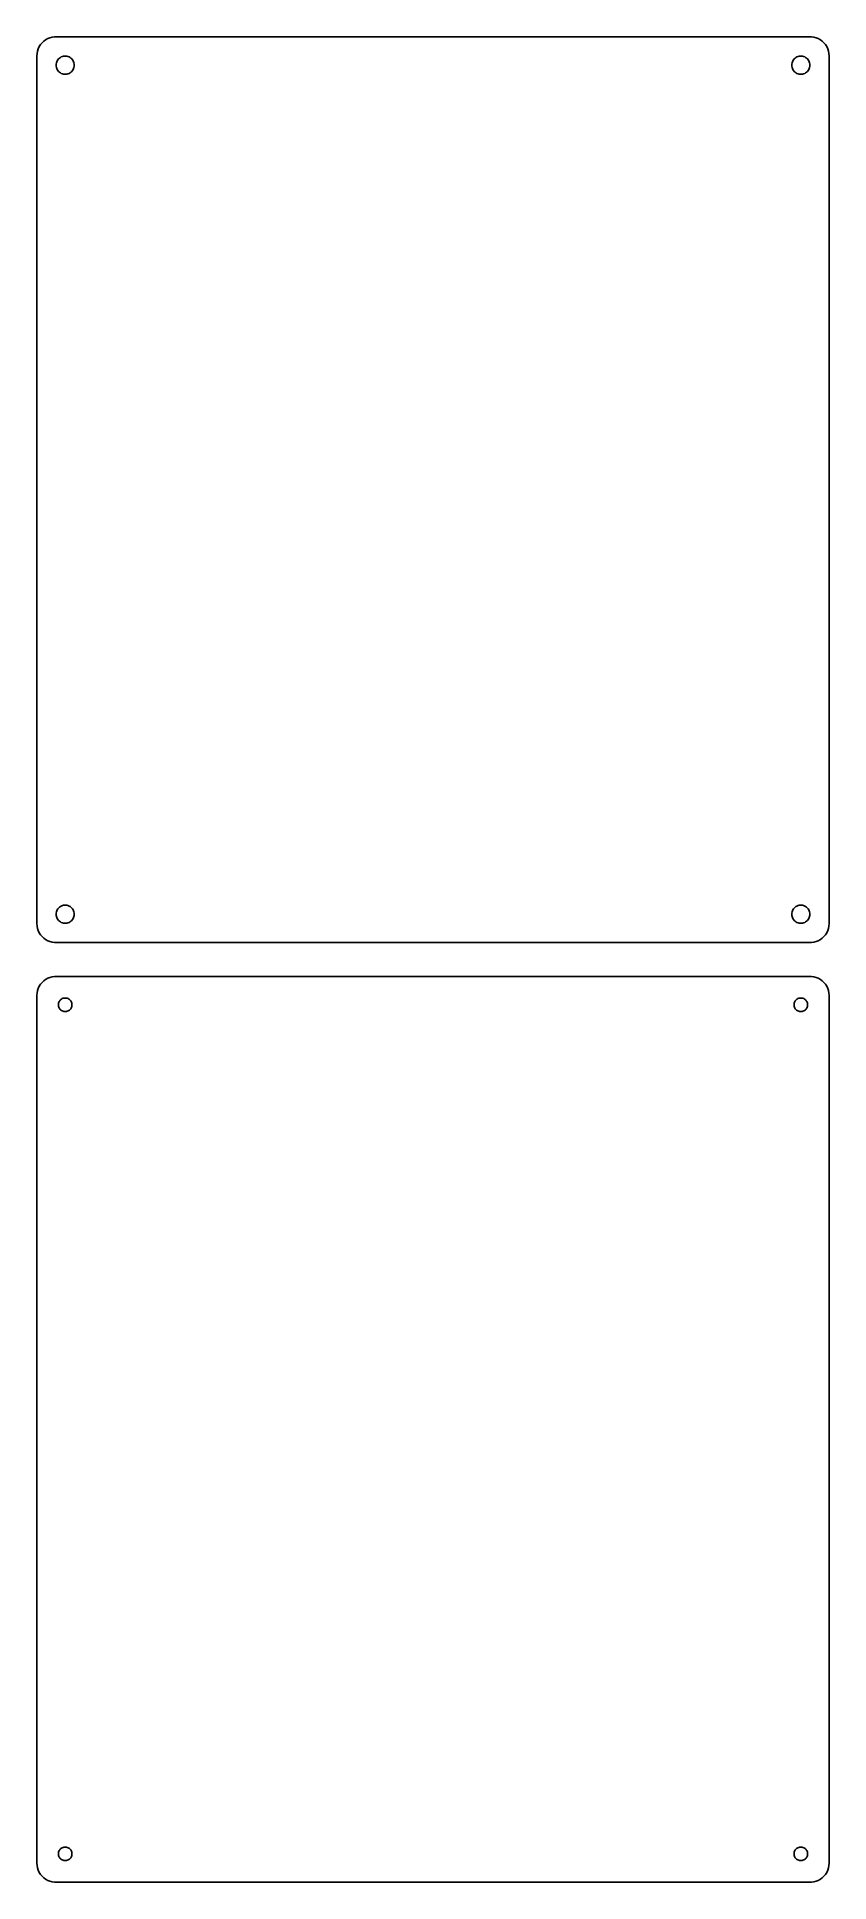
# Model space of a CAD drawing. Header units: metres. Extents: x -105 to 105, y 129 to 618.
import ezdxf

# ---------------------------------------------------------------- set-up
doc = ezdxf.new("R2010")
doc.units = ezdxf.units.M

msp = doc.modelspace()

# ---------------------------------------------------------------- linework, layer by layer
for p, q in [((-103.645, 616.423), (-104.045, 615.939)), ((-103.187, 616.853), (-103.645, 616.423)), ((-102.679, 617.222), (-103.187, 616.853)), ((-102.129, 617.524), (-102.679, 617.222)), ((-101.545, 617.755), (-102.129, 617.524)), ((-100.937, 617.911), (-101.545, 617.755)), ((-100.314, 617.99), (-100.937, 617.911)), ((100.314, 617.99), (-100.314, 617.99)), ((100.937, 617.911), (100.314, 617.99)), ((101.545, 617.755), (100.937, 617.911)), ((102.129, 617.524), (101.545, 617.755)), ((102.679, 617.222), (102.129, 617.524)), ((103.187, 616.853), (102.679, 617.222)), ((103.645, 616.423), (103.187, 616.853)), ((104.045, 615.939), (103.645, 616.423)), ((-104.961, 613.627), (-105, 613)), ((-105, 613), (-105, 383)), ((-104.843, 614.243), (-104.961, 613.627)), ((-104.649, 614.841), (-104.843, 614.243)), ((-104.382, 615.409), (-104.649, 614.841)), ((-104.045, 615.939), (-104.382, 615.409)), ((-99.8246, 611.097), (-99.7315, 611.383)), ((-99.7315, 611.383), (-99.6031, 611.656)), ((-99.6031, 611.656), (-99.4416, 611.911)), ((-99.4416, 611.911), (-99.2495, 612.143)), ((-99.2495, 612.143), (-99.0298, 612.349)), ((-99.0298, 612.349), (-98.786, 612.526)), ((-98.786, 612.526), (-98.5219, 612.672)), ((-98.5219, 612.672), (-98.2416, 612.783)), ((-98.2416, 612.783), (-97.9497, 612.857)), ((-97.9497, 612.857), (-97.6507, 612.895)), ((-97.6507, 612.895), (-97.3493, 612.895)), ((-97.3493, 612.895), (-97.0503, 612.857)), ((-97.0503, 612.857), (-96.7584, 612.783)), ((-96.7584, 612.783), (-96.4781, 612.672)), ((-96.4781, 612.672), (-96.214, 612.526)), ((-96.214, 612.526), (-95.9702, 612.349)), ((-95.9702, 612.349), (-95.7505, 612.143)), ((-95.7505, 612.143), (-95.5583, 611.911)), ((-95.5583, 611.911), (-95.3969, 611.656)), ((-95.3969, 611.656), (-95.2685, 611.383)), ((-95.2685, 611.383), (-95.1754, 611.097)), ((95.1754, 611.097), (95.2685, 611.383)), ((95.2685, 611.383), (95.3969, 611.656)), ((95.3969, 611.656), (95.5583, 611.911)), ((95.5583, 611.911), (95.7505, 612.143)), ((95.7505, 612.143), (95.9702, 612.349)), ((95.9702, 612.349), (96.214, 612.526)), ((96.214, 612.526), (96.4781, 612.672)), ((96.4781, 612.672), (96.7584, 612.783)), ((96.7584, 612.783), (97.0503, 612.857)), ((97.0503, 612.857), (97.3493, 612.895)), ((97.3493, 612.895), (97.6507, 612.895)), ((97.6507, 612.895), (97.9497, 612.857)), ((97.9497, 612.857), (98.2416, 612.783)), ((98.2416, 612.783), (98.5219, 612.672)), ((98.5219, 612.672), (98.786, 612.526)), ((98.786, 612.526), (99.0298, 612.349)), ((99.0298, 612.349), (99.2495, 612.143)), ((99.2495, 612.143), (99.4416, 611.911)), ((99.4416, 611.911), (99.6031, 611.656)), ((99.6031, 611.656), (99.7315, 611.383)), ((99.7315, 611.383), (99.8246, 611.097)), ((104.382, 615.409), (104.045, 615.939)), ((104.649, 614.841), (104.382, 615.409)), ((104.843, 614.243), (104.649, 614.841)), ((104.961, 613.627), (104.843, 614.243)), ((105, 613), (104.961, 613.627)), ((105, 383), (105, 613)), ((-99.9, 610.5), (-99.8811, 610.801)), ((-99.8811, 610.199), (-99.9, 610.5)), ((-99.8811, 610.801), (-99.8246, 611.097)), ((-99.8246, 609.903), (-99.8811, 610.199)), ((-99.7315, 609.617), (-99.8246, 609.903)), ((-99.6031, 609.344), (-99.7315, 609.617)), ((-99.4416, 609.089), (-99.6031, 609.344)), ((-99.2495, 608.857), (-99.4416, 609.089)), ((-99.0298, 608.651), (-99.2495, 608.857)), ((-98.786, 608.474), (-99.0298, 608.651)), ((-98.5219, 608.328), (-98.786, 608.474)), ((-98.2416, 608.217), (-98.5219, 608.328)), ((-97.9497, 608.143), (-98.2416, 608.217)), ((-97.6507, 608.105), (-97.9497, 608.143)), ((-97.3493, 608.105), (-97.6507, 608.105)), ((-97.0503, 608.143), (-97.3493, 608.105)), ((-96.7584, 608.217), (-97.0503, 608.143)), ((-96.4781, 608.328), (-96.7584, 608.217)), ((-96.214, 608.474), (-96.4781, 608.328)), ((-95.9702, 608.651), (-96.214, 608.474)), ((-95.7505, 608.857), (-95.9702, 608.651)), ((-95.5583, 609.089), (-95.7505, 608.857)), ((-95.3969, 609.344), (-95.5583, 609.089)), ((-95.2685, 609.617), (-95.3969, 609.344)), ((-95.1754, 609.903), (-95.2685, 609.617)), ((-95.1754, 611.097), (-95.1189, 610.801)), ((-95.1189, 610.199), (-95.1754, 609.903)), ((-95.1189, 610.801), (-95.1, 610.5)), ((-95.1, 610.5), (-95.1189, 610.199)), ((95.1, 610.5), (95.1189, 610.801)), ((95.1189, 610.199), (95.1, 610.5)), ((95.1189, 610.801), (95.1754, 611.097)), ((95.1754, 609.903), (95.1189, 610.199)), ((95.2685, 609.617), (95.1754, 609.903)), ((95.3969, 609.344), (95.2685, 609.617)), ((95.5583, 609.089), (95.3969, 609.344)), ((95.7505, 608.857), (95.5583, 609.089)), ((95.9702, 608.651), (95.7505, 608.857)), ((96.214, 608.474), (95.9702, 608.651)), ((96.4781, 608.328), (96.214, 608.474)), ((96.7584, 608.217), (96.4781, 608.328)), ((97.0503, 608.143), (96.7584, 608.217)), ((97.3493, 608.105), (97.0503, 608.143)), ((97.6507, 608.105), (97.3493, 608.105)), ((97.9497, 608.143), (97.6507, 608.105)), ((98.2416, 608.217), (97.9497, 608.143)), ((98.5219, 608.328), (98.2416, 608.217)), ((98.786, 608.474), (98.5219, 608.328)), ((99.0298, 608.651), (98.786, 608.474)), ((99.2495, 608.857), (99.0298, 608.651)), ((99.4416, 609.089), (99.2495, 608.857)), ((99.6031, 609.344), (99.4416, 609.089)), ((99.7315, 609.617), (99.6031, 609.344)), ((99.8246, 609.903), (99.7315, 609.617)), ((99.8246, 611.097), (99.8811, 610.801)), ((99.8811, 610.199), (99.8246, 609.903)), ((99.8811, 610.801), (99.9, 610.5)), ((99.9, 610.5), (99.8811, 610.199)), ((-99.8246, 386.097), (-99.7315, 386.383)), ((-99.7315, 386.383), (-99.6031, 386.656)), ((-99.6031, 386.656), (-99.4416, 386.911)), ((-99.4416, 386.911), (-99.2495, 387.143)), ((-99.2495, 387.143), (-99.0298, 387.349)), ((-99.0298, 387.349), (-98.786, 387.526)), ((-98.786, 387.526), (-98.5219, 387.672)), ((-98.5219, 387.672), (-98.2416, 387.783)), ((-98.2416, 387.783), (-97.9497, 387.857)), ((-97.9497, 387.857), (-97.6507, 387.895)), ((-97.6507, 387.895), (-97.3493, 387.895)), ((-97.3493, 387.895), (-97.0503, 387.857)), ((-97.0503, 387.857), (-96.7584, 387.783)), ((-96.7584, 387.783), (-96.4781, 387.672)), ((-96.4781, 387.672), (-96.214, 387.526)), ((-96.214, 387.526), (-95.9702, 387.349)), ((-95.9702, 387.349), (-95.7505, 387.143)), ((-95.7505, 387.143), (-95.5583, 386.911)), ((-95.5583, 386.911), (-95.3969, 386.656)), ((-95.3969, 386.656), (-95.2685, 386.383)), ((-95.2685, 386.383), (-95.1754, 386.097)), ((95.1754, 386.097), (95.2685, 386.383)), ((95.2685, 386.383), (95.3969, 386.656)), ((95.3969, 386.656), (95.5583, 386.911)), ((95.5583, 386.911), (95.7505, 387.143)), ((95.7505, 387.143), (95.9702, 387.349)), ((95.9702, 387.349), (96.214, 387.526)), ((96.214, 387.526), (96.4781, 387.672)), ((96.4781, 387.672), (96.7584, 387.783)), ((96.7584, 387.783), (97.0503, 387.857)), ((97.0503, 387.857), (97.3493, 387.895)), ((97.3493, 387.895), (97.6507, 387.895)), ((97.6507, 387.895), (97.9497, 387.857)), ((97.9497, 387.857), (98.2416, 387.783)), ((98.2416, 387.783), (98.5219, 387.672)), ((98.5219, 387.672), (98.786, 387.526)), ((98.786, 387.526), (99.0298, 387.349)), ((99.0298, 387.349), (99.2495, 387.143)), ((99.2495, 387.143), (99.4416, 386.911)), ((99.4416, 386.911), (99.6031, 386.656)), ((99.6031, 386.656), (99.7315, 386.383)), ((99.7315, 386.383), (99.8246, 386.097)), ((-105, 383), (-104.961, 382.373)), ((-104.961, 382.373), (-104.843, 381.757)), ((-104.843, 381.757), (-104.649, 381.159)), ((-99.9, 385.5), (-99.8811, 385.801)), ((-99.8811, 385.199), (-99.9, 385.5)), ((-99.8811, 385.801), (-99.8246, 386.097)), ((-99.8246, 384.903), (-99.8811, 385.199)), ((-99.7315, 384.617), (-99.8246, 384.903)), ((-99.6031, 384.344), (-99.7315, 384.617)), ((-99.4416, 384.089), (-99.6031, 384.344)), ((-99.2495, 383.857), (-99.4416, 384.089)), ((-99.0298, 383.651), (-99.2495, 383.857)), ((-98.786, 383.474), (-99.0298, 383.651)), ((-98.5219, 383.328), (-98.786, 383.474)), ((-98.2416, 383.217), (-98.5219, 383.328)), ((-97.9497, 383.143), (-98.2416, 383.217)), ((-97.6507, 383.105), (-97.9497, 383.143)), ((-97.3493, 383.105), (-97.6507, 383.105)), ((-97.0503, 383.143), (-97.3493, 383.105)), ((-96.7584, 383.217), (-97.0503, 383.143)), ((-96.4781, 383.328), (-96.7584, 383.217)), ((-96.214, 383.474), (-96.4781, 383.328)), ((-95.9702, 383.651), (-96.214, 383.474)), ((-95.7505, 383.857), (-95.9702, 383.651)), ((-95.5583, 384.089), (-95.7505, 383.857)), ((-95.3969, 384.344), (-95.5583, 384.089)), ((-95.2685, 384.617), (-95.3969, 384.344)), ((-95.1754, 384.903), (-95.2685, 384.617)), ((-95.1754, 386.097), (-95.1189, 385.801)), ((-95.1189, 385.199), (-95.1754, 384.903)), ((-95.1189, 385.801), (-95.1, 385.5)), ((-95.1, 385.5), (-95.1189, 385.199)), ((95.1, 385.5), (95.1189, 385.801)), ((95.1189, 385.199), (95.1, 385.5)), ((95.1189, 385.801), (95.1754, 386.097)), ((95.1754, 384.903), (95.1189, 385.199)), ((95.2685, 384.617), (95.1754, 384.903)), ((95.3969, 384.344), (95.2685, 384.617)), ((95.5583, 384.089), (95.3969, 384.344)), ((95.7505, 383.857), (95.5583, 384.089)), ((95.9702, 383.651), (95.7505, 383.857)), ((96.214, 383.474), (95.9702, 383.651)), ((96.4781, 383.328), (96.214, 383.474)), ((96.7584, 383.217), (96.4781, 383.328)), ((97.0503, 383.143), (96.7584, 383.217)), ((97.3493, 383.105), (97.0503, 383.143)), ((97.6507, 383.105), (97.3493, 383.105)), ((97.9497, 383.143), (97.6507, 383.105)), ((98.2416, 383.217), (97.9497, 383.143)), ((98.5219, 383.328), (98.2416, 383.217)), ((98.786, 383.474), (98.5219, 383.328)), ((99.0298, 383.651), (98.786, 383.474)), ((99.2495, 383.857), (99.0298, 383.651)), ((99.4416, 384.089), (99.2495, 383.857)), ((99.6031, 384.344), (99.4416, 384.089)), ((99.7315, 384.617), (99.6031, 384.344)), ((99.8246, 384.903), (99.7315, 384.617)), ((99.8246, 386.097), (99.8811, 385.801)), ((99.8811, 385.199), (99.8246, 384.903)), ((99.8811, 385.801), (99.9, 385.5)), ((99.9, 385.5), (99.8811, 385.199)), ((104.649, 381.159), (104.843, 381.757)), ((104.843, 381.757), (104.961, 382.373)), ((104.961, 382.373), (105, 383)), ((-104.649, 381.159), (-104.382, 380.591)), ((-104.382, 380.591), (-104.045, 380.061)), ((-104.045, 380.061), (-103.645, 379.577)), ((-103.645, 379.577), (-103.187, 379.147)), ((-103.187, 379.147), (-102.679, 378.778)), ((-102.679, 378.778), (-102.129, 378.476)), ((-102.129, 378.476), (-101.545, 378.245)), ((-101.545, 378.245), (-100.937, 378.089)), ((-100.937, 378.089), (-100.314, 378.01)), ((-100.314, 378.01), (100.314, 378.01)), ((100.314, 378.01), (100.937, 378.089)), ((100.937, 378.089), (101.545, 378.245)), ((101.545, 378.245), (102.129, 378.476)), ((102.129, 378.476), (102.679, 378.778)), ((102.679, 378.778), (103.187, 379.147)), ((103.187, 379.147), (103.645, 379.577)), ((103.645, 379.577), (104.045, 380.061)), ((104.045, 380.061), (104.382, 380.591)), ((104.382, 380.591), (104.649, 381.159)), ((-104.045, 366.939), (-104.382, 366.409)), ((-103.645, 367.423), (-104.045, 366.939)), ((-103.187, 367.853), (-103.645, 367.423)), ((-102.679, 368.222), (-103.187, 367.853)), ((-102.129, 368.524), (-102.679, 368.222)), ((-101.545, 368.755), (-102.129, 368.524)), ((-100.937, 368.911), (-101.545, 368.755)), ((-100.314, 368.99), (-100.937, 368.911)), ((100.314, 368.99), (-100.314, 368.99)), ((100.937, 368.911), (100.314, 368.99)), ((101.545, 368.755), (100.937, 368.911)), ((102.129, 368.524), (101.545, 368.755)), ((102.679, 368.222), (102.129, 368.524)), ((103.187, 367.853), (102.679, 368.222)), ((103.645, 367.423), (103.187, 367.853)), ((104.045, 366.939), (103.645, 367.423)), ((104.382, 366.409), (104.045, 366.939)), ((-104.961, 364.627), (-105, 364)), ((-105, 364), (-105, 134)), ((-104.843, 365.243), (-104.961, 364.627)), ((-104.649, 365.841), (-104.843, 365.243)), ((-104.382, 366.409), (-104.649, 365.841)), ((-99.2858, 361.726), (-99.2434, 361.948)), ((-99.2434, 361.948), (-99.1736, 362.163)), ((-99.1736, 362.163), (-99.0773, 362.367)), ((-99.0773, 362.367), (-98.9562, 362.558)), ((-98.9562, 362.558), (-98.8121, 362.732)), ((-98.8121, 362.732), (-98.6474, 362.887)), ((-98.6474, 362.887), (-98.4645, 363.02)), ((-98.4645, 363.02), (-98.2664, 363.129)), ((-98.2664, 363.129), (-98.0562, 363.212)), ((-98.0562, 363.212), (-97.8373, 363.268)), ((-97.8373, 363.268), (-97.613, 363.296)), ((-97.613, 363.296), (-97.387, 363.296)), ((-97.387, 363.296), (-97.1627, 363.268)), ((-97.1627, 363.268), (-96.9438, 363.212)), ((-96.9438, 363.212), (-96.7336, 363.129)), ((-96.7336, 363.129), (-96.5355, 363.02)), ((-96.5355, 363.02), (-96.3526, 362.887)), ((-96.3526, 362.887), (-96.1879, 362.732)), ((-96.1879, 362.732), (-96.0438, 362.558)), ((-96.0438, 362.558), (-95.9226, 362.367)), ((-95.9226, 362.367), (-95.8264, 362.163)), ((-95.8264, 362.163), (-95.7565, 361.948)), ((-95.7565, 361.948), (-95.7142, 361.726)), ((95.7142, 361.726), (95.7565, 361.948)), ((95.7565, 361.948), (95.8264, 362.163)), ((95.8264, 362.163), (95.9226, 362.367)), ((95.9226, 362.367), (96.0438, 362.558)), ((96.0438, 362.558), (96.1879, 362.732)), ((96.1879, 362.732), (96.3526, 362.887)), ((96.3526, 362.887), (96.5355, 363.02)), ((96.5355, 363.02), (96.7336, 363.129)), ((96.7336, 363.129), (96.9438, 363.212)), ((96.9438, 363.212), (97.1627, 363.268)), ((97.1627, 363.268), (97.387, 363.296)), ((97.387, 363.296), (97.613, 363.296)), ((97.613, 363.296), (97.8373, 363.268)), ((97.8373, 363.268), (98.0562, 363.212)), ((98.0562, 363.212), (98.2664, 363.129)), ((98.2664, 363.129), (98.4645, 363.02)), ((98.4645, 363.02), (98.6474, 362.887)), ((98.6474, 362.887), (98.8121, 362.732)), ((98.8121, 362.732), (98.9562, 362.558)), ((98.9562, 362.558), (99.0773, 362.367)), ((99.0773, 362.367), (99.1736, 362.163)), ((99.1736, 362.163), (99.2434, 361.948)), ((99.2434, 361.948), (99.2858, 361.726)), ((104.649, 365.841), (104.382, 366.409)), ((104.843, 365.243), (104.649, 365.841)), ((104.961, 364.627), (104.843, 365.243)), ((105, 364), (104.961, 364.627)), ((105, 134), (105, 364)), ((-99.3, 361.5), (-99.2858, 361.726)), ((-99.2858, 361.274), (-99.3, 361.5)), ((-99.2434, 361.052), (-99.2858, 361.274)), ((-99.1736, 360.837), (-99.2434, 361.052)), ((-99.0773, 360.633), (-99.1736, 360.837)), ((-98.9562, 360.442), (-99.0773, 360.633)), ((-98.8121, 360.268), (-98.9562, 360.442)), ((-98.6474, 360.113), (-98.8121, 360.268)), ((-98.4645, 359.98), (-98.6474, 360.113)), ((-98.2664, 359.871), (-98.4645, 359.98)), ((-98.0562, 359.788), (-98.2664, 359.871)), ((-97.8373, 359.732), (-98.0562, 359.788)), ((-97.613, 359.704), (-97.8373, 359.732)), ((-97.387, 359.704), (-97.613, 359.704)), ((-97.1627, 359.732), (-97.387, 359.704)), ((-96.9438, 359.788), (-97.1627, 359.732)), ((-96.7336, 359.871), (-96.9438, 359.788)), ((-96.5355, 359.98), (-96.7336, 359.871)), ((-96.3526, 360.113), (-96.5355, 359.98)), ((-96.1879, 360.268), (-96.3526, 360.113)), ((-96.0438, 360.442), (-96.1879, 360.268)), ((-95.9226, 360.633), (-96.0438, 360.442)), ((-95.8264, 360.837), (-95.9226, 360.633)), ((-95.7565, 361.052), (-95.8264, 360.837)), ((-95.7142, 361.274), (-95.7565, 361.052)), ((-95.7142, 361.726), (-95.7, 361.5)), ((-95.7, 361.5), (-95.7142, 361.274)), ((95.7, 361.5), (95.7142, 361.726)), ((95.7142, 361.274), (95.7, 361.5)), ((95.7565, 361.052), (95.7142, 361.274)), ((95.8264, 360.837), (95.7565, 361.052)), ((95.9226, 360.633), (95.8264, 360.837)), ((96.0438, 360.442), (95.9226, 360.633)), ((96.1879, 360.268), (96.0438, 360.442)), ((96.3526, 360.113), (96.1879, 360.268)), ((96.5355, 359.98), (96.3526, 360.113)), ((96.7336, 359.871), (96.5355, 359.98)), ((96.9438, 359.788), (96.7336, 359.871)), ((97.1627, 359.732), (96.9438, 359.788)), ((97.387, 359.704), (97.1627, 359.732)), ((97.613, 359.704), (97.387, 359.704)), ((97.8373, 359.732), (97.613, 359.704)), ((98.0562, 359.788), (97.8373, 359.732)), ((98.2664, 359.871), (98.0562, 359.788)), ((98.4645, 359.98), (98.2664, 359.871)), ((98.6474, 360.113), (98.4645, 359.98)), ((98.8121, 360.268), (98.6474, 360.113)), ((98.9562, 360.442), (98.8121, 360.268)), ((99.0773, 360.633), (98.9562, 360.442)), ((99.1736, 360.837), (99.0773, 360.633)), ((99.2434, 361.052), (99.1736, 360.837)), ((99.2858, 361.274), (99.2434, 361.052)), ((99.2858, 361.726), (99.3, 361.5)), ((99.3, 361.5), (99.2858, 361.274)), ((-99.2858, 136.726), (-99.2434, 136.948)), ((-99.2434, 136.948), (-99.1736, 137.163)), ((-99.1736, 137.163), (-99.0773, 137.367)), ((-99.0773, 137.367), (-98.9562, 137.558)), ((-98.9562, 137.558), (-98.8121, 137.732)), ((-98.8121, 137.732), (-98.6474, 137.887)), ((-98.6474, 137.887), (-98.4645, 138.02)), ((-98.4645, 138.02), (-98.2664, 138.129)), ((-98.2664, 138.129), (-98.0562, 138.212)), ((-98.0562, 138.212), (-97.8373, 138.268)), ((-97.8373, 138.268), (-97.613, 138.296)), ((-97.613, 138.296), (-97.387, 138.296)), ((-97.387, 138.296), (-97.1627, 138.268)), ((-97.1627, 138.268), (-96.9438, 138.212)), ((-96.9438, 138.212), (-96.7336, 138.129)), ((-96.7336, 138.129), (-96.5355, 138.02)), ((-96.5355, 138.02), (-96.3526, 137.887)), ((-96.3526, 137.887), (-96.1879, 137.732)), ((-96.1879, 137.732), (-96.0438, 137.558)), ((-96.0438, 137.558), (-95.9226, 137.367)), ((-95.9226, 137.367), (-95.8264, 137.163)), ((-95.8264, 137.163), (-95.7565, 136.948)), ((-95.7565, 136.948), (-95.7142, 136.726)), ((95.7142, 136.726), (95.7565, 136.948)), ((95.7565, 136.948), (95.8264, 137.163)), ((95.8264, 137.163), (95.9226, 137.367)), ((95.9226, 137.367), (96.0438, 137.558)), ((96.0438, 137.558), (96.1879, 137.732)), ((96.1879, 137.732), (96.3526, 137.887)), ((96.3526, 137.887), (96.5355, 138.02)), ((96.5355, 138.02), (96.7336, 138.129)), ((96.7336, 138.129), (96.9438, 138.212)), ((96.9438, 138.212), (97.1627, 138.268)), ((97.1627, 138.268), (97.387, 138.296)), ((97.387, 138.296), (97.613, 138.296)), ((97.613, 138.296), (97.8373, 138.268)), ((97.8373, 138.268), (98.0562, 138.212)), ((98.0562, 138.212), (98.2664, 138.129)), ((98.2664, 138.129), (98.4645, 138.02)), ((98.4645, 138.02), (98.6474, 137.887)), ((98.6474, 137.887), (98.8121, 137.732)), ((98.8121, 137.732), (98.9562, 137.558)), ((98.9562, 137.558), (99.0773, 137.367)), ((99.0773, 137.367), (99.1736, 137.163)), ((99.1736, 137.163), (99.2434, 136.948)), ((99.2434, 136.948), (99.2858, 136.726)), ((-105, 134), (-104.961, 133.373)), ((-104.961, 133.373), (-104.843, 132.757)), ((-104.843, 132.757), (-104.649, 132.159)), ((-104.649, 132.159), (-104.382, 131.591)), ((-99.3, 136.5), (-99.2858, 136.726)), ((-99.2858, 136.274), (-99.3, 136.5)), ((-99.2434, 136.052), (-99.2858, 136.274)), ((-99.1736, 135.837), (-99.2434, 136.052)), ((-99.0773, 135.633), (-99.1736, 135.837)), ((-98.9562, 135.442), (-99.0773, 135.633)), ((-98.8121, 135.268), (-98.9562, 135.442)), ((-98.6474, 135.113), (-98.8121, 135.268)), ((-98.4645, 134.98), (-98.6474, 135.113)), ((-98.2664, 134.871), (-98.4645, 134.98)), ((-98.0562, 134.788), (-98.2664, 134.871)), ((-97.8373, 134.732), (-98.0562, 134.788)), ((-97.613, 134.704), (-97.8373, 134.732)), ((-97.387, 134.704), (-97.613, 134.704)), ((-97.1627, 134.732), (-97.387, 134.704)), ((-96.9438, 134.788), (-97.1627, 134.732)), ((-96.7336, 134.871), (-96.9438, 134.788)), ((-96.5355, 134.98), (-96.7336, 134.871)), ((-96.3526, 135.113), (-96.5355, 134.98)), ((-96.1879, 135.268), (-96.3526, 135.113)), ((-96.0438, 135.442), (-96.1879, 135.268)), ((-95.9226, 135.633), (-96.0438, 135.442)), ((-95.8264, 135.837), (-95.9226, 135.633)), ((-95.7565, 136.052), (-95.8264, 135.837)), ((-95.7142, 136.274), (-95.7565, 136.052)), ((-95.7142, 136.726), (-95.7, 136.5)), ((-95.7, 136.5), (-95.7142, 136.274)), ((95.7, 136.5), (95.7142, 136.726)), ((95.7142, 136.274), (95.7, 136.5)), ((95.7565, 136.052), (95.7142, 136.274)), ((95.8264, 135.837), (95.7565, 136.052)), ((95.9226, 135.633), (95.8264, 135.837)), ((96.0438, 135.442), (95.9226, 135.633)), ((96.1879, 135.268), (96.0438, 135.442)), ((96.3526, 135.113), (96.1879, 135.268)), ((96.5355, 134.98), (96.3526, 135.113)), ((96.7336, 134.871), (96.5355, 134.98)), ((96.9438, 134.788), (96.7336, 134.871)), ((97.1627, 134.732), (96.9438, 134.788)), ((97.387, 134.704), (97.1627, 134.732)), ((97.613, 134.704), (97.387, 134.704)), ((97.8373, 134.732), (97.613, 134.704)), ((98.0562, 134.788), (97.8373, 134.732)), ((98.2664, 134.871), (98.0562, 134.788)), ((98.4645, 134.98), (98.2664, 134.871)), ((98.6474, 135.113), (98.4645, 134.98)), ((98.8121, 135.268), (98.6474, 135.113)), ((98.9562, 135.442), (98.8121, 135.268)), ((99.0773, 135.633), (98.9562, 135.442)), ((99.1736, 135.837), (99.0773, 135.633)), ((99.2434, 136.052), (99.1736, 135.837)), ((99.2858, 136.274), (99.2434, 136.052)), ((99.2858, 136.726), (99.3, 136.5)), ((99.3, 136.5), (99.2858, 136.274)), ((104.382, 131.591), (104.649, 132.159)), ((104.649, 132.159), (104.843, 132.757)), ((104.843, 132.757), (104.961, 133.373)), ((104.961, 133.373), (105, 134)), ((-104.382, 131.591), (-104.045, 131.061)), ((-104.045, 131.061), (-103.645, 130.577)), ((-103.645, 130.577), (-103.187, 130.147)), ((-103.187, 130.147), (-102.679, 129.778)), ((-102.679, 129.778), (-102.129, 129.476)), ((-102.129, 129.476), (-101.545, 129.245)), ((-101.545, 129.245), (-100.937, 129.089)), ((-100.937, 129.089), (-100.314, 129.01)), ((-100.314, 129.01), (100.314, 129.01)), ((100.314, 129.01), (100.937, 129.089)), ((100.937, 129.089), (101.545, 129.245)), ((101.545, 129.245), (102.129, 129.476)), ((102.129, 129.476), (102.679, 129.778)), ((102.679, 129.778), (103.187, 130.147)), ((103.187, 130.147), (103.645, 130.577)), ((103.645, 130.577), (104.045, 131.061)), ((104.045, 131.061), (104.382, 131.591))]:
    msp.add_line(p, q)

doc.saveas('drawing.dxf')
